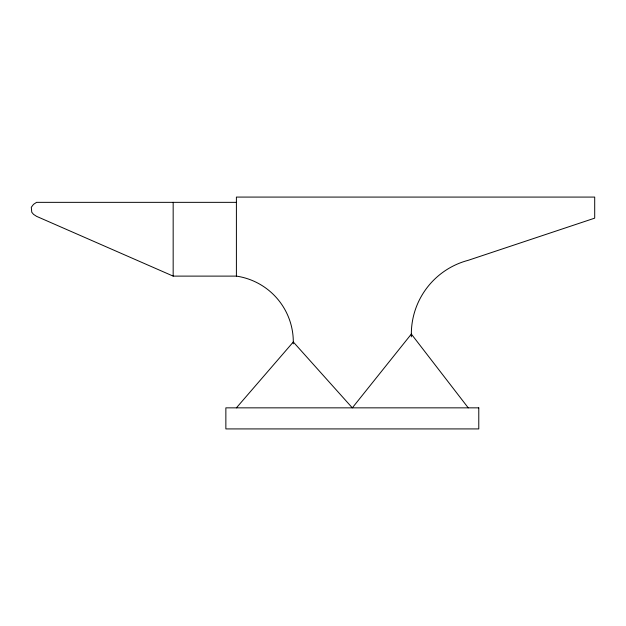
<?xml version="1.0" encoding="UTF-8"?>
<svg xmlns="http://www.w3.org/2000/svg" width="626" height="626" viewBox="0 0 626 626"><rect width="100%" height="100%" fill="white"/><g stroke="black" fill="none" stroke-linecap="round" stroke-linejoin="round"><path stroke-width="0.94" d="M236.401 407.847L293.304 341.984L352.321 407.847L411.337 334.073L468.24 407.847M236.401 202.347L36.574 202.347L33.514 204.358L31.3 207.269L31.762 212.23L33.514 214.342L36.574 216.353L173.167 276.113L236.401 276.113A66.567 66.567 0 0 1 293.281 343.83M236.401 276.113L236.401 197.08L594.7 197.08L594.7 218.153L468.24 260.306A76.262 76.262 0 0 0 411.384 336.851M173.167 202.347L173.167 276.113M478.78 407.847L225.861 407.847L225.861 428.92L478.78 428.92L478.78 407.847"/></g></svg>
